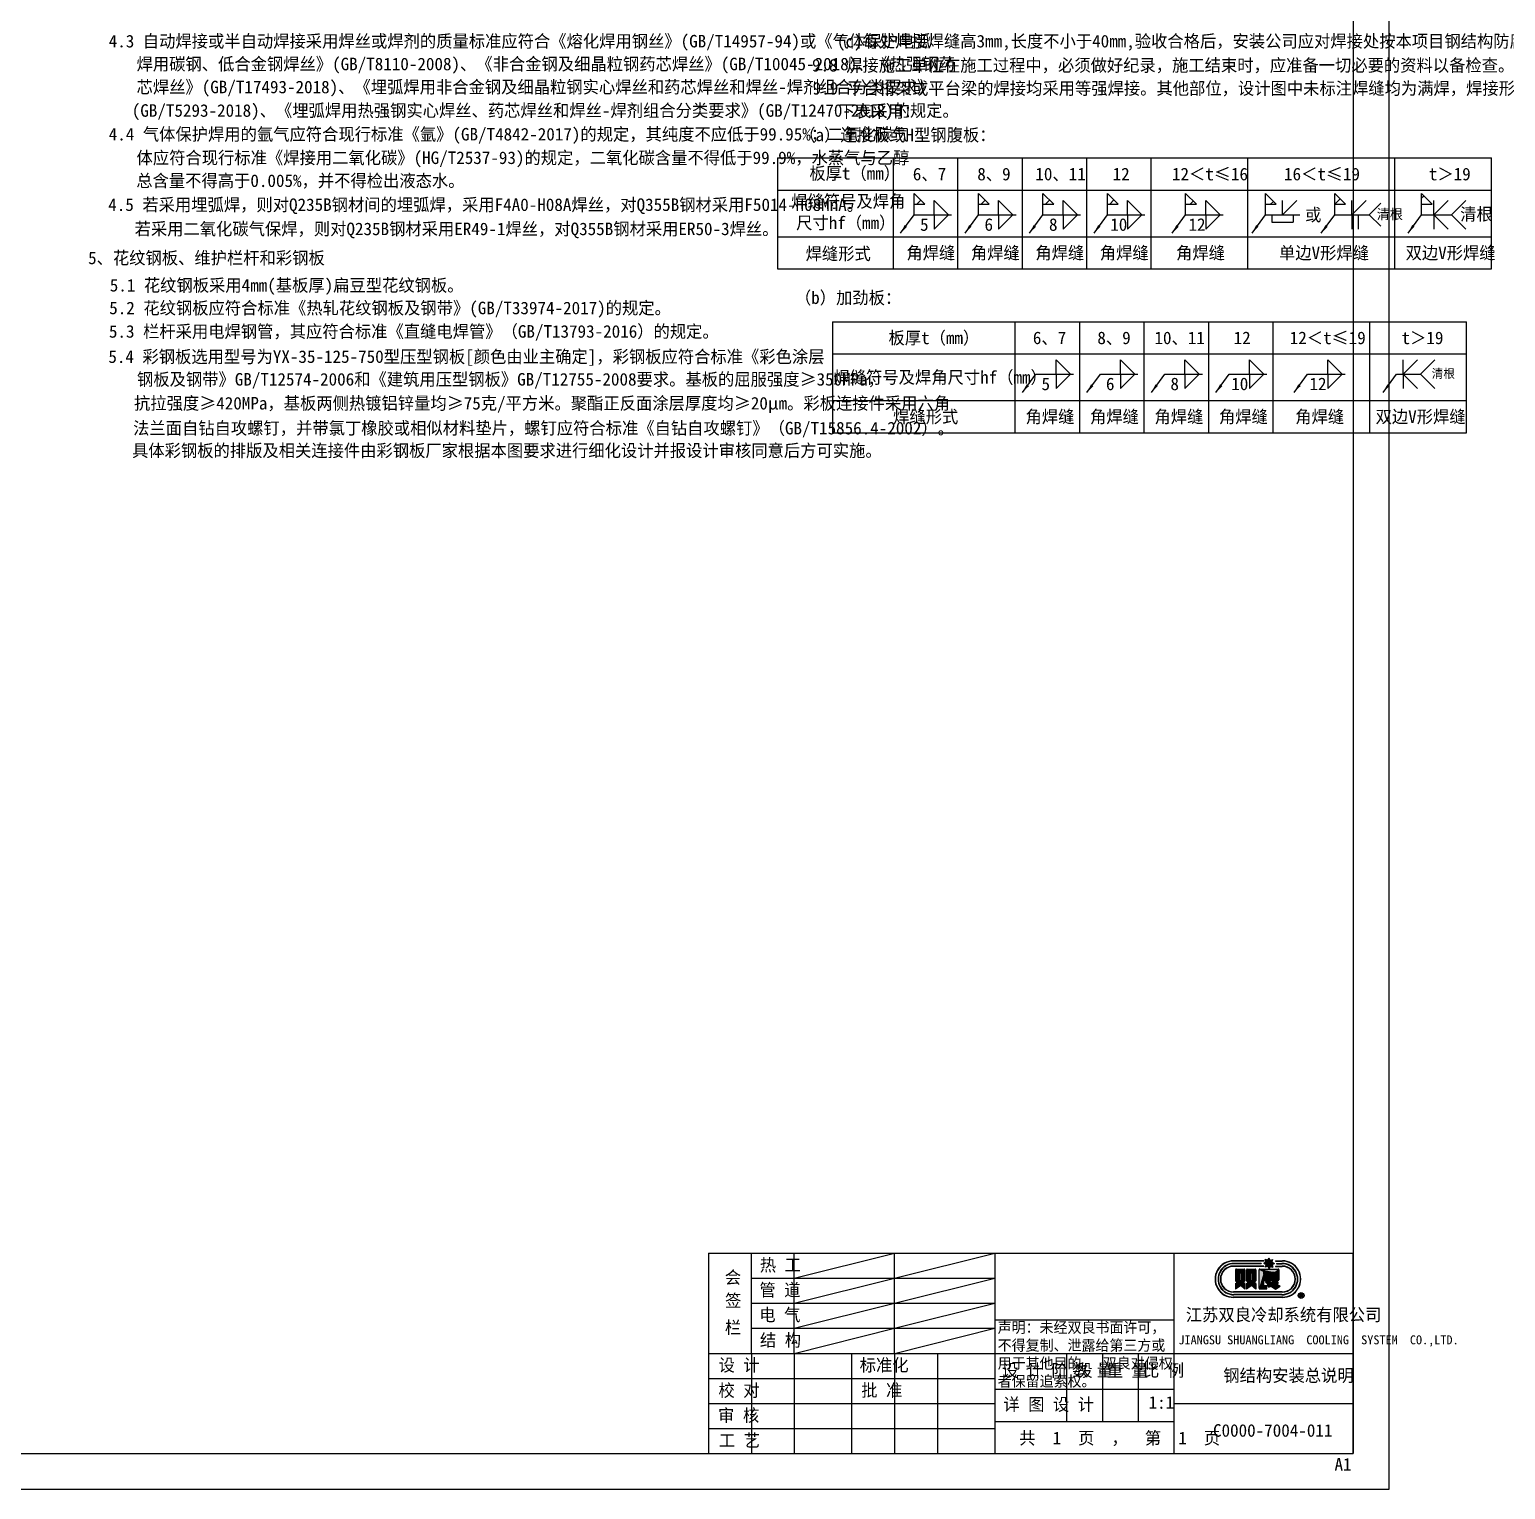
# Model space of a CAD drawing. Header units: metres. Extents: x -360 to 953, y -104 to 718.
# Drawn here: x 101.2 to 513.3, y -104.2 to 303.4 of the extents above; entities that cross this region are included whole.
import ezdxf

# ---------------------------------------------------------------- set-up
doc = ezdxf.new("R2010")
doc.units = ezdxf.units.M
doc.dimstyles.get("Standard").update_dxf_attribs({"dimtxt": 2.5, "dimasz": 2.5, "dimexe": 1.25, "dimexo": 0.625, "dimtad": 1, "dimcen": 2.5, "dimazin": 3, "dimtfac": 1, "dimtmove": 0, "dimatfit": 3})

msp = doc.modelspace()

# ---------------------------------------------------------------- hatches: boundary and pattern name
h = msp.add_hatch()
h.set_pattern_fill('ANSI31')
h.paths.add_polyline_path([(348.17, 254.66), (351.17, 254.66), (348.17, 257.66), (348.17, 254.66)])
h = msp.add_hatch()
h.set_pattern_fill('ANSI31')
h.paths.add_polyline_path([(366.17, 254.66), (369.17, 254.66), (366.17, 257.66), (366.17, 254.66)])
h = msp.add_hatch()
h.set_pattern_fill('ANSI31')
h.paths.add_polyline_path([(384.17, 254.66), (387.17, 254.66), (384.17, 257.66), (384.17, 254.66)])
h = msp.add_hatch()
h.set_pattern_fill('ANSI31')
h.paths.add_polyline_path([(402.17, 254.66), (405.17, 254.66), (402.17, 257.66), (402.17, 254.66)])
h = msp.add_hatch()
h.set_pattern_fill('ANSI31')
h.paths.add_polyline_path([(424.01, 254.66), (427.01, 254.66), (424.01, 257.66), (424.01, 254.66)])
h = msp.add_hatch()
h.set_pattern_fill('ANSI31')
h.paths.add_polyline_path([(446.29, 254.66), (449.29, 254.66), (446.29, 257.66), (446.29, 254.66)])
h = msp.add_hatch()
h.set_pattern_fill('ANSI31')
h.paths.add_polyline_path([(465.62, 254.63), (468.62, 254.63), (465.62, 257.63), (465.62, 254.63)])
h = msp.add_hatch()
h.set_pattern_fill('ANSI31')
h.paths.add_polyline_path([(489.86, 254.66), (492.86, 254.66), (489.86, 257.66), (489.86, 254.66)])

# ---------------------------------------------------------------- linework, layer by layer
for p, q in [((470.75, 479.8), (470.75, -94.2)), ((478.48, 254.91), (475.28, 251.63)), ((478.48, 248.51), (475.28, 251.63)), ((290.75, -38.2), (470.75, -38.2)), ((290.75, -38.2), (290.75, -94.2)), ((302.75, -66.2), (302.75, -38.2)), ((314.75, -66.2), (314.75, -38.2)), ((342.75, -66.2), (342.75, -38.2)), ((370.75, -38.2), (370.75, -94.2)), ((420.75, -38.2), (420.75, -94.2)), ((445.85, -40.37), (437.36, -40.37)), ((445.85, -40.42), (437.36, -40.42)), ((445.85, -40.47), (437.36, -40.47)), ((445.05, -41.1), (437.36, -41.1)), ((445.05, -41.14), (437.36, -41.14)), ((445.05, -41.19), (437.36, -41.19)), ((445.05, -41.1), (445.05, -41.19)), ((446.44, -40.72), (445.8, -41.07)), ((446.44, -41.43), (445.8, -41.07)), ((445.85, -40.37), (445.85, -40.47)), ((446.44, -40.72), (446.24, -40.02)), ((446.94, -40.22), (446.24, -40.02)), ((446.94, -40.22), (446.24, -40.02)), ((446.94, -40.22), (447.29, -39.58)), ((446.94, -40.22), (447.29, -39.58)), ((447.64, -40.22), (447.29, -39.58)), ((447.64, -40.22), (447.29, -39.58)), ((447.64, -40.22), (448.35, -40.02)), ((447.64, -40.22), (448.35, -40.02)), ((448.14, -40.72), (448.35, -40.02)), ((448.14, -40.72), (448.79, -41.07)), ((448.14, -41.43), (448.79, -41.07)), ((449.06, -40.37), (449.06, -40.47)), ((449.06, -40.37), (451, -40.37)), ((449.06, -40.42), (451, -40.42)), ((449.06, -40.47), (451, -40.47)), ((449.38, -41.1), (449.38, -41.19)), ((449.38, -41.1), (451, -41.1)), ((449.38, -41.14), (451, -41.14)), ((449.38, -41.19), (451, -41.19)), ((470.75, -94.2), (470.75, -38.2)), ((445.85, -41.82), (437.36, -41.82)), ((445.85, -41.87), (437.36, -41.87)), ((445.85, -41.91), (437.36, -41.91)), ((437.96, -42.86), (437.96, -45.91)), ((438.16, -42.66), (440.34, -42.66)), ((439.01, -43.93), (439.01, -45.8)), ((439.49, -43.93), (439.49, -45.8)), ((440.54, -42.86), (440.54, -45.91)), ((441.02, -42.86), (441.02, -45.91)), ((441.22, -42.66), (443.4, -42.66)), ((442.07, -43.93), (442.07, -45.8)), ((442.55, -43.93), (442.55, -45.8)), ((443.6, -42.86), (443.6, -45.91)), ((444.5, -48.02), (444.5, -42.86)), ((444.69, -42.66), (449.87, -42.66)), ((445.83, -43.95), (445.83, -43.55)), ((445.83, -43.55), (448.79, -43.55)), ((448.79, -43.95), (445.83, -43.95)), ((445.83, -44.73), (448.79, -44.73)), ((445.83, -45.13), (445.83, -44.73)), ((448.79, -45.13), (445.83, -45.13)), ((445.85, -41.82), (445.85, -41.91)), ((446.44, -41.43), (446.24, -42.13)), ((446.94, -41.92), (446.24, -42.13)), ((446.94, -41.92), (447.29, -42.57)), ((447.64, -41.92), (447.29, -42.57)), ((447.64, -41.92), (448.35, -42.13)), ((448.14, -41.43), (448.35, -42.13)), ((448.79, -43.55), (448.79, -43.95)), ((448.79, -44.73), (448.79, -45.13)), ((449.12, -41.82), (449.12, -41.91)), ((449.12, -41.82), (451, -41.82)), ((449.12, -41.87), (451, -41.87)), ((449.12, -41.91), (451, -41.91)), ((450.07, -42.86), (450.07, -45.67)), ((451, -49.03), (437.36, -49.03)), ((451, -49.08), (437.36, -49.08)), ((451, -49.13), (437.36, -49.13)), ((437.96, -45.91), (438.41, -46.38)), ((437.96, -46.72), (438.41, -46.38)), ((437.96, -46.72), (437.96, -48.32)), ((439.37, -47.28), (437.96, -48.32)), ((440.54, -48.32), (439.37, -47.28)), ((440.54, -45.91), (440.09, -46.38)), ((440.54, -46.72), (440.09, -46.38)), ((440.54, -46.72), (440.54, -48.32)), ((441.02, -45.91), (441.47, -46.38)), ((441.02, -46.72), (441.47, -46.38)), ((441.02, -46.72), (441.02, -48.32)), ((442.43, -47.28), (441.02, -48.32)), ((443.6, -48.32), (442.43, -47.28)), ((443.6, -45.91), (443.14, -46.38)), ((443.6, -46.72), (443.14, -46.38)), ((443.6, -46.72), (443.6, -48.32)), ((444.69, -48.22), (446.67, -48.22)), ((445.87, -45.87), (449.87, -45.87)), ((445.87, -47.32), (445.87, -45.87)), ((446.67, -47.32), (445.87, -47.32)), ((446.83, -45.87), (446.29, -46.31)), ((446.29, -46.31), (447.16, -46.89)), ((446.67, -48.22), (446.67, -47.32)), ((447.16, -46.89), (446.78, -47.2)), ((446.78, -47.2), (447.2, -47.7)), ((446.83, -45.87), (448, -46.43)), ((447.2, -47.7), (447.85, -47.43)), ((447.85, -47.43), (449.13, -48.3)), ((448, -46.43), (448.8, -45.87)), ((449.13, -48.3), (450.41, -47.41)), ((449.25, -46.92), (449.95, -46.59)), ((450.41, -47.41), (449.25, -46.92)), ((449.95, -46.59), (449.38, -45.87)), ((451.11, -50.48), (437.25, -50.48)), ((451.11, -50.53), (437.25, -50.53)), ((451.11, -50.58), (437.25, -50.58)), ((450.89, -49.76), (437.47, -49.76)), ((450.89, -49.81), (437.47, -49.81)), ((450.89, -49.85), (437.47, -49.85)), ((455.85, -49.51), (456.34, -49.51)), ((455.85, -49.51), (455.85, -50.66)), ((455.85, -50.66), (456.01, -50.66)), ((456.01, -49.67), (456.01, -50)), ((456.01, -49.67), (456.34, -49.67)), ((456.01, -50), (456.34, -50)), ((456.01, -50.15), (456.01, -50.66)), ((456.01, -50.15), (456.24, -50.15)), ((456.24, -50.15), (456.63, -50.68)), ((456.43, -50.14), (456.76, -50.59)), ((370.75, -56.87), (420.75, -56.87)), ((290.75, -66.2), (370.75, -66.2)), ((302.75, -66.2), (302.75, -94.2)), ((314.75, -66.2), (314.75, -94.2)), ((330.75, -66.2), (330.75, -94.2)), ((342.75, -66.2), (342.75, -94.2)), ((354.75, -66.2), (354.75, -94.2)), ((370.75, -66.2), (420.75, -66.2)), ((390.75, -66.2), (390.75, -85.2)), ((400.75, -66.2), (400.75, -85.2)), ((410.75, -66.2), (410.75, -85.2)), ((420.75, -66.2), (470.75, -66.2)), ((370.75, -76.2), (420.75, -76.2)), ((420.75, -80.2), (470.75, -80.2)), ((370.75, -85.2), (420.75, -85.2)), ((-335.25, -94.2), (470.75, -94.2)), ((290.75, -94.2), (470.75, -94.2))]:
    msp.add_line(p, q)
at = {"color": 7}
for p, q in [((310.08, 267.55), (509.41, 267.55)), ((310.08, 267.55), (310.08, 236.55)), ((310.08, 267.55), (509.41, 267.55)), ((310.08, 267.55), (310.08, 236.55)), ((342.41, 236.55), (342.41, 267.55)), ((360.41, 236.55), (360.41, 267.55)), ((378.41, 236.55), (378.41, 267.55)), ((396.41, 236.55), (396.41, 267.55)), ((414.41, 236.55), (414.41, 267.55)), ((441.41, 236.55), (441.41, 267.55)), ((482.41, 236.55), (482.41, 267.55)), ((509.41, 236.55), (509.41, 267.55)), ((310.08, 258.55), (509.41, 258.55)), ((348.17, 251.66), (348.17, 257.66)), ((348.17, 257.66), (351.17, 254.66)), ((353.79, 251.66), (353.79, 255.66)), ((353.79, 255.66), (357.79, 251.66)), ((366.17, 251.66), (366.17, 257.66)), ((366.17, 257.66), (369.17, 254.66)), ((371.79, 251.66), (371.79, 255.66)), ((371.79, 255.66), (375.79, 251.66)), ((384.17, 251.66), (384.17, 257.66)), ((384.17, 257.66), (387.17, 254.66)), ((389.79, 251.66), (389.79, 255.66)), ((389.79, 255.66), (393.79, 251.66)), ((402.17, 251.66), (402.17, 257.66)), ((402.17, 257.66), (405.17, 254.66)), ((407.79, 251.66), (407.79, 255.66)), ((407.79, 255.66), (411.79, 251.66)), ((424.01, 251.66), (424.01, 257.66)), ((424.01, 257.66), (427.01, 254.66)), ((429.63, 251.66), (429.63, 255.66)), ((429.63, 255.66), (433.63, 251.66)), ((446.29, 251.66), (446.29, 257.66)), ((446.29, 257.66), (449.29, 254.66)), ((451.07, 251.66), (451.07, 255.66)), ((455.07, 255.66), (451.07, 251.66)), ((465.62, 251.63), (465.62, 257.63)), ((465.62, 257.63), (468.62, 254.63)), ((470.4, 251.63), (470.4, 255.63)), ((474.4, 255.63), (470.4, 251.63)), ((489.86, 251.66), (489.86, 257.66)), ((489.86, 257.66), (492.86, 254.66)), ((497.33, 255.66), (493.33, 251.66)), ((493.33, 251.66), (493.33, 255.66)), ((502.19, 255.66), (498.19, 251.66)), ((348.17, 254.66), (351.17, 254.66)), ((353.79, 251.66), (357.79, 251.66)), ((353.79, 251.66), (353.79, 247.66)), ((353.79, 251.66), (357.79, 251.66)), ((353.79, 247.66), (357.79, 251.66)), ((366.17, 254.66), (369.17, 254.66)), ((371.79, 251.66), (375.79, 251.66)), ((371.79, 251.66), (371.79, 247.66)), ((371.79, 251.66), (375.79, 251.66)), ((371.79, 247.66), (375.79, 251.66)), ((384.17, 254.66), (387.17, 254.66)), ((389.79, 251.66), (393.79, 251.66)), ((389.79, 251.66), (389.79, 247.66)), ((389.79, 251.66), (393.79, 251.66)), ((389.79, 247.66), (393.79, 251.66)), ((402.17, 254.66), (405.17, 254.66)), ((407.79, 251.66), (411.79, 251.66)), ((407.79, 251.66), (407.79, 247.66)), ((407.79, 251.66), (411.79, 251.66)), ((407.79, 247.66), (411.79, 251.66)), ((424.01, 254.66), (427.01, 254.66)), ((429.63, 251.66), (433.63, 251.66)), ((429.63, 251.66), (429.63, 247.66)), ((429.63, 251.66), (433.63, 251.66)), ((429.63, 247.66), (433.63, 251.66)), ((446.29, 254.66), (449.29, 254.66)), ((448.03, 251.66), (454.07, 251.66)), ((448.07, 251.66), (448.07, 249.66)), ((454.07, 251.66), (454.07, 249.66)), ((465.62, 254.63), (468.62, 254.63)), ((470.4, 251.63), (470.4, 247.63)), ((472.19, 251.63), (472.19, 247.63)), ((489.86, 254.66), (492.86, 254.66)), ((493.33, 251.66), (493.33, 247.66)), ((497.33, 247.66), (493.33, 251.66)), ((502.19, 247.66), (498.19, 251.66)), ((448.07, 249.66), (454.07, 249.66)), ((310.08, 245.55), (509.41, 245.55)), ((310.08, 236.55), (509.41, 236.55)), ((325.44, 221.82), (502.44, 221.82)), ((325.44, 221.82), (325.44, 190.82)), ((376.44, 190.82), (376.44, 221.82)), ((394.44, 190.82), (394.44, 221.82)), ((412.44, 190.82), (412.44, 221.82)), ((430.44, 190.82), (430.44, 221.82)), ((448.44, 190.82), (448.44, 221.82)), ((475.44, 190.82), (475.44, 221.82)), ((502.44, 190.82), (502.44, 221.82)), ((325.44, 212.82), (502.44, 212.82)), ((387.82, 207.17), (387.82, 211.17)), ((387.82, 211.17), (391.82, 207.17)), ((405.82, 207.17), (405.82, 211.17)), ((405.82, 211.17), (409.82, 207.17)), ((423.82, 207.17), (423.82, 211.17)), ((423.82, 211.17), (427.82, 207.17)), ((441.82, 207.17), (441.82, 211.17)), ((441.82, 211.17), (445.82, 207.17)), ((463.66, 207.17), (463.66, 211.17)), ((463.66, 211.17), (467.66, 207.17)), ((488.72, 211.17), (484.72, 207.17)), ((484.72, 207.17), (484.72, 211.17)), ((493.58, 211.17), (489.58, 207.17)), ((387.82, 207.17), (391.82, 207.17)), ((387.82, 207.17), (387.82, 203.17)), ((387.82, 207.17), (391.82, 207.17)), ((387.82, 203.17), (391.82, 207.17)), ((405.82, 207.17), (409.82, 207.17)), ((405.82, 207.17), (405.82, 203.17)), ((405.82, 207.17), (409.82, 207.17)), ((405.82, 203.17), (409.82, 207.17)), ((423.82, 207.17), (427.82, 207.17)), ((423.82, 207.17), (423.82, 203.17)), ((423.82, 207.17), (427.82, 207.17)), ((423.82, 203.17), (427.82, 207.17)), ((441.82, 207.17), (445.82, 207.17)), ((441.82, 207.17), (441.82, 203.17)), ((441.82, 207.17), (445.82, 207.17)), ((441.82, 203.17), (445.82, 207.17)), ((463.66, 207.17), (467.66, 207.17)), ((463.66, 207.17), (463.66, 203.17)), ((463.66, 207.17), (467.66, 207.17)), ((463.66, 203.17), (467.66, 207.17)), ((484.72, 207.17), (488.72, 207.17)), ((484.72, 207.17), (484.72, 203.17)), ((484.72, 207.17), (488.72, 207.17)), ((488.72, 203.17), (484.72, 207.17)), ((493.58, 203.17), (489.58, 207.17)), ((325.44, 199.82), (502.44, 199.82)), ((325.44, 190.82), (502.44, 190.82))]:
    msp.add_line(p, q, dxfattribs=at)
at = {"color": 3}
for p, q in [((314.75, -45.2), (342.75, -38.2)), ((342.75, -45.2), (370.75, -38.2)), ((302.75, -45.2), (370.75, -45.2)), ((314.75, -52.2), (342.75, -45.2)), ((342.75, -52.2), (370.75, -45.2)), ((302.75, -52.2), (370.75, -52.2)), ((314.75, -59.2), (342.75, -52.2)), ((342.75, -59.2), (370.75, -52.2)), ((302.75, -59.2), (370.75, -59.2)), ((314.75, -66.2), (342.75, -59.2)), ((342.75, -66.2), (370.75, -59.2)), ((290.75, -73.2), (370.75, -73.2)), ((290.75, -80.2), (370.75, -80.2)), ((290.75, -87.2), (370.75, -87.2))]:
    msp.add_line(p, q, dxfattribs=at)
msp.add_lwpolyline([(-360.25, 489.8), (480.75, 489.8), (480.75, -104.2), (-360.25, -104.2)], close=True)
for radius in [0.831, 0.733]:
    msp.add_circle((456.26, -50.05), radius)
for centre, radius, start, end in [((437.31, -45.47), 5.1, 89.379, 270.621), ((437.31, -45.47), 5.05, 89.379, 270.621), ((437.31, -45.47), 5.01, 89.379, 270.621), ((437.42, -45.47), 4.38, 89.2753, 270.7247), ((437.42, -45.47), 4.33, 89.2753, 270.7247), ((437.42, -45.47), 4.28, 89.2753, 270.7247), ((450.95, -45.47), 4.38, 269.2753, 90.7247), ((450.95, -45.47), 4.33, 269.2753, 90.7247), ((450.95, -45.47), 4.28, 269.2753, 90.7247), ((451.06, -45.47), 5.1, 269.379, 90.621), ((451.06, -45.47), 5.05, 269.379, 90.621), ((451.06, -45.47), 5.01, 269.379, 90.621), ((437.36, -45.47), 3.66, 90, 270), ((437.36, -45.47), 3.61, 90, 270), ((437.36, -45.47), 3.56, 90, 270), ((438.16, -42.86), 0.196, 90, 180), ((439.25, -43.93), 0.24, 0, 180), ((440.34, -42.86), 0.196, 0, 90), ((441.22, -42.86), 0.196, 90, 180), ((442.31, -43.93), 0.24, 0, 180), ((443.4, -42.86), 0.196, 0, 90), ((444.69, -42.86), 0.196, 90, 180), ((449.87, -42.86), 0.196, 0, 90), ((451, -45.47), 3.66, 270, 90), ((451, -45.47), 3.61, 270, 90), ((451, -45.47), 3.56, 270, 90), ((439.25, -45.8), 0.24, 180, 0), ((442.31, -45.8), 0.24, 180, 0), ((444.69, -48.02), 0.196, 180, 270), ((449.87, -45.67), 0.196, 270, 0), ((456.34, -49.83), 0.322, 286.085, 90), ((456.34, -49.83), 0.165, 270, 90)]:
    msp.add_arc(centre, radius, start, end)
for points in [[(446.44, -41.43), (445.8, -41.07), (446.44, -41.43), (446.44, -40.72)], [(446.44, -40.72), (446.24, -40.02), (446.44, -40.72), (446.94, -40.22)], [(446.94, -40.22), (447.29, -39.58), (446.94, -40.22), (446.44, -41.43)], [(447.29, -39.58), (447.64, -40.22), (447.29, -39.58), (446.44, -41.43)], [(447.64, -40.22), (448.35, -40.02), (447.64, -40.22), (446.44, -41.43)], [(448.35, -40.02), (448.14, -40.72), (448.35, -40.02), (446.44, -41.43)], [(446.44, -40.72), (446.94, -40.22), (446.44, -40.72), (446.44, -41.43)], [(448.14, -40.72), (448.79, -41.07), (448.14, -40.72), (446.44, -41.43)], [(448.79, -41.07), (448.14, -41.43), (448.79, -41.07), (446.44, -41.43)], [(437.96, -42.82), (437.97, -42.8), (437.96, -42.82), (439.01, -43.93)], [(437.96, -42.84), (437.96, -42.82), (437.96, -42.84), (439.01, -43.93)], [(437.96, -42.86), (437.96, -42.84), (437.96, -42.86), (439.01, -43.93)], [(437.96, -45.91), (437.96, -42.86), (437.96, -45.91), (439.01, -43.93)], [(438.41, -46.38), (437.96, -45.91), (438.41, -46.38), (439.01, -43.93)], [(437.97, -42.8), (437.98, -42.78), (437.97, -42.8), (439.01, -43.93)], [(437.98, -42.77), (437.99, -42.75), (437.98, -42.77), (439.01, -43.93)], [(437.98, -42.78), (437.98, -42.77), (437.98, -42.78), (439.01, -43.93)], [(437.99, -42.75), (438.01, -42.73), (437.99, -42.75), (439.01, -43.93)], [(438.01, -42.73), (438.02, -42.72), (438.01, -42.73), (439.01, -43.93)], [(438.02, -42.72), (438.03, -42.71), (438.02, -42.72), (439.01, -43.93)], [(438.03, -42.71), (438.05, -42.7), (438.03, -42.71), (439.01, -43.93)], [(438.05, -42.7), (438.06, -42.69), (438.05, -42.7), (439.01, -43.93)], [(438.06, -42.69), (438.08, -42.68), (438.06, -42.69), (439.01, -43.93)], [(438.08, -42.68), (438.1, -42.67), (438.08, -42.68), (439.01, -43.93)], [(438.1, -42.67), (438.12, -42.67), (438.1, -42.67), (439.01, -43.93)], [(438.12, -42.67), (438.14, -42.66), (438.12, -42.67), (439.01, -43.93)], [(438.14, -42.66), (438.16, -42.66), (438.14, -42.66), (439.01, -43.93)], [(438.16, -42.66), (439.01, -43.91), (438.16, -42.66), (439.01, -43.93)], [(438.16, -42.66), (439.01, -43.89), (438.16, -42.66), (439.01, -43.91)], [(438.16, -42.66), (439.02, -43.86), (438.16, -42.66), (439.01, -43.89)], [(438.16, -42.66), (439.03, -43.84), (438.16, -42.66), (439.02, -43.86)], [(438.16, -42.66), (439.04, -43.82), (438.16, -42.66), (439.03, -43.84)], [(438.16, -42.66), (439.05, -43.8), (438.16, -42.66), (439.04, -43.82)], [(438.16, -42.66), (439.06, -43.78), (438.16, -42.66), (439.05, -43.8)], [(438.16, -42.66), (439.08, -43.76), (438.16, -42.66), (439.06, -43.78)], [(438.16, -42.66), (439.1, -43.75), (438.16, -42.66), (439.08, -43.76)], [(438.16, -42.66), (440.34, -42.66), (438.16, -42.66), (439.1, -43.75)], [(439.01, -45.8), (438.41, -46.38), (439.01, -45.8), (439.01, -43.93)], [(440.34, -42.66), (440.36, -42.66), (440.34, -42.66), (439.1, -43.75)], [(440.36, -42.66), (440.38, -42.67), (440.36, -42.66), (439.1, -43.75)], [(440.38, -42.67), (440.4, -42.67), (440.38, -42.67), (439.1, -43.75)], [(440.4, -42.67), (440.42, -42.68), (440.4, -42.67), (439.1, -43.75)], [(440.42, -42.68), (440.43, -42.69), (440.42, -42.68), (439.1, -43.75)], [(440.43, -42.69), (440.45, -42.7), (440.43, -42.69), (439.1, -43.75)], [(440.45, -42.7), (440.46, -42.71), (440.45, -42.7), (439.1, -43.75)], [(440.46, -42.71), (440.48, -42.72), (440.46, -42.71), (439.1, -43.75)], [(440.48, -42.72), (439.12, -43.73), (440.48, -42.72), (439.1, -43.75)], [(440.48, -42.72), (440.49, -42.73), (440.48, -42.72), (439.12, -43.73)], [(440.49, -42.73), (440.5, -42.75), (440.49, -42.73), (439.12, -43.73)], [(440.5, -42.75), (440.51, -42.77), (440.5, -42.75), (439.12, -43.73)], [(440.51, -42.77), (440.52, -42.78), (440.51, -42.77), (439.12, -43.73)], [(440.52, -42.78), (440.53, -42.8), (440.52, -42.78), (439.12, -43.73)], [(440.53, -42.8), (440.53, -42.82), (440.53, -42.8), (439.12, -43.73)], [(440.53, -42.82), (440.54, -42.84), (440.53, -42.82), (439.12, -43.73)], [(440.54, -42.84), (440.54, -42.86), (440.54, -42.84), (439.12, -43.73)], [(440.54, -42.86), (439.14, -43.72), (440.54, -42.86), (439.12, -43.73)], [(440.54, -42.86), (439.16, -43.71), (440.54, -42.86), (439.14, -43.72)], [(440.54, -42.86), (439.18, -43.7), (440.54, -42.86), (439.16, -43.71)], [(440.54, -42.86), (439.2, -43.7), (440.54, -42.86), (439.18, -43.7)], [(440.54, -42.86), (439.23, -43.69), (440.54, -42.86), (439.2, -43.7)], [(440.54, -42.86), (439.25, -43.69), (440.54, -42.86), (439.23, -43.69)], [(440.54, -42.86), (439.27, -43.69), (440.54, -42.86), (439.25, -43.69)], [(440.54, -42.86), (439.3, -43.7), (440.54, -42.86), (439.27, -43.69)], [(440.54, -42.86), (439.32, -43.7), (440.54, -42.86), (439.3, -43.7)], [(440.54, -42.86), (439.34, -43.71), (440.54, -42.86), (439.32, -43.7)], [(440.54, -42.86), (439.36, -43.72), (440.54, -42.86), (439.34, -43.71)], [(440.54, -42.86), (439.38, -43.73), (440.54, -42.86), (439.36, -43.72)], [(440.54, -42.86), (439.4, -43.75), (440.54, -42.86), (439.38, -43.73)], [(440.54, -42.86), (439.42, -43.76), (440.54, -42.86), (439.4, -43.75)], [(440.54, -42.86), (439.43, -43.78), (440.54, -42.86), (439.42, -43.76)], [(440.54, -42.86), (439.45, -43.8), (440.54, -42.86), (439.43, -43.78)], [(440.54, -42.86), (439.46, -43.82), (440.54, -42.86), (439.45, -43.8)], [(440.54, -42.86), (440.54, -45.91), (440.54, -42.86), (439.46, -43.82)], [(440.54, -45.91), (439.47, -43.84), (440.54, -45.91), (439.46, -43.82)], [(440.54, -45.91), (439.48, -43.86), (440.54, -45.91), (439.47, -43.84)], [(440.54, -45.91), (439.48, -43.89), (440.54, -45.91), (439.48, -43.86)], [(440.54, -45.91), (440.09, -46.38), (440.54, -45.91), (439.48, -43.89)], [(440.09, -46.38), (440.54, -48.32), (440.09, -46.38), (439.48, -43.89)], [(440.54, -48.32), (439.49, -43.91), (440.54, -48.32), (439.48, -43.89)], [(440.54, -48.32), (439.49, -43.93), (440.54, -48.32), (439.49, -43.91)], [(440.54, -48.32), (439.49, -45.8), (440.54, -48.32), (439.49, -43.93)], [(441.02, -42.82), (441.03, -42.8), (441.02, -42.82), (442.07, -43.91)], [(441.02, -42.84), (441.02, -42.82), (441.02, -42.84), (442.07, -43.91)], [(441.02, -42.86), (441.02, -42.84), (441.02, -42.86), (442.07, -43.91)], [(441.02, -45.91), (441.02, -42.86), (441.02, -45.91), (442.07, -43.91)], [(442.07, -43.93), (441.02, -45.91), (442.07, -43.93), (442.07, -43.91)], [(441.02, -45.91), (442.07, -43.93), (441.02, -45.91), (442.07, -45.8)], [(441.03, -42.78), (441.04, -42.77), (441.03, -42.78), (442.07, -43.91)], [(441.03, -42.8), (441.03, -42.78), (441.03, -42.8), (442.07, -43.91)], [(441.04, -42.77), (441.05, -42.75), (441.04, -42.77), (442.07, -43.91)], [(441.05, -42.75), (441.06, -42.73), (441.05, -42.75), (442.07, -43.91)], [(441.06, -42.73), (441.08, -42.72), (441.06, -42.73), (442.07, -43.91)], [(441.08, -42.72), (441.09, -42.71), (441.08, -42.72), (442.07, -43.91)], [(441.09, -42.71), (441.11, -42.7), (441.09, -42.71), (442.07, -43.91)], [(441.11, -42.7), (441.12, -42.69), (441.11, -42.7), (442.07, -43.91)], [(441.12, -42.69), (441.14, -42.68), (441.12, -42.69), (442.07, -43.91)], [(441.14, -42.68), (441.16, -42.67), (441.14, -42.68), (442.07, -43.91)], [(441.16, -42.67), (441.18, -42.67), (441.16, -42.67), (442.07, -43.91)], [(441.18, -42.67), (441.2, -42.66), (441.18, -42.67), (442.07, -43.91)], [(441.2, -42.66), (441.22, -42.66), (441.2, -42.66), (442.07, -43.91)], [(441.22, -42.66), (442.07, -43.89), (441.22, -42.66), (442.07, -43.91)], [(441.22, -42.66), (442.08, -43.86), (441.22, -42.66), (442.07, -43.89)], [(441.22, -42.66), (442.09, -43.84), (441.22, -42.66), (442.08, -43.86)], [(441.22, -42.66), (442.1, -43.82), (441.22, -42.66), (442.09, -43.84)], [(441.22, -42.66), (442.11, -43.8), (441.22, -42.66), (442.1, -43.82)], [(441.22, -42.66), (442.12, -43.78), (441.22, -42.66), (442.11, -43.8)], [(441.22, -42.66), (442.14, -43.76), (441.22, -42.66), (442.12, -43.78)], [(441.22, -42.66), (442.16, -43.75), (441.22, -42.66), (442.14, -43.76)], [(441.22, -42.66), (443.4, -42.66), (441.22, -42.66), (442.16, -43.75)], [(443.4, -42.66), (443.42, -42.66), (443.4, -42.66), (442.16, -43.75)], [(443.42, -42.66), (443.44, -42.67), (443.42, -42.66), (442.16, -43.75)], [(443.44, -42.67), (443.46, -42.67), (443.44, -42.67), (442.16, -43.75)], [(443.46, -42.67), (443.47, -42.68), (443.46, -42.67), (442.16, -43.75)], [(443.47, -42.68), (443.49, -42.69), (443.47, -42.68), (442.16, -43.75)], [(443.49, -42.69), (443.51, -42.7), (443.49, -42.69), (442.16, -43.75)], [(443.51, -42.7), (443.52, -42.71), (443.51, -42.7), (442.16, -43.75)], [(443.52, -42.71), (443.54, -42.72), (443.52, -42.71), (442.16, -43.75)], [(443.54, -42.72), (442.17, -43.73), (443.54, -42.72), (442.16, -43.75)], [(443.54, -42.72), (443.55, -42.73), (443.54, -42.72), (442.17, -43.73)], [(443.55, -42.73), (443.56, -42.75), (443.55, -42.73), (442.17, -43.73)], [(443.56, -42.75), (443.57, -42.77), (443.56, -42.75), (442.17, -43.73)], [(443.57, -42.77), (443.58, -42.78), (443.57, -42.77), (442.17, -43.73)], [(443.58, -42.78), (443.59, -42.8), (443.58, -42.78), (442.17, -43.73)], [(443.59, -42.8), (443.59, -42.82), (443.59, -42.8), (442.17, -43.73)], [(443.59, -42.82), (443.59, -42.84), (443.59, -42.82), (442.17, -43.73)], [(443.59, -42.84), (443.6, -42.86), (443.59, -42.84), (442.17, -43.73)], [(443.6, -42.86), (442.19, -43.72), (443.6, -42.86), (442.17, -43.73)], [(443.6, -42.86), (442.22, -43.71), (443.6, -42.86), (442.19, -43.72)], [(443.6, -42.86), (442.24, -43.7), (443.6, -42.86), (442.22, -43.71)], [(443.6, -42.86), (442.26, -43.7), (443.6, -42.86), (442.24, -43.7)], [(443.6, -42.86), (442.28, -43.69), (443.6, -42.86), (442.26, -43.7)], [(443.6, -42.86), (442.31, -43.69), (443.6, -42.86), (442.28, -43.69)], [(443.6, -42.86), (442.33, -43.69), (443.6, -42.86), (442.31, -43.69)], [(443.6, -42.86), (442.35, -43.7), (443.6, -42.86), (442.33, -43.69)], [(443.6, -42.86), (442.38, -43.7), (443.6, -42.86), (442.35, -43.7)], [(443.6, -42.86), (442.4, -43.71), (443.6, -42.86), (442.38, -43.7)], [(443.6, -42.86), (442.42, -43.72), (443.6, -42.86), (442.4, -43.71)], [(443.6, -42.86), (442.44, -43.73), (443.6, -42.86), (442.42, -43.72)], [(443.6, -42.86), (442.46, -43.75), (443.6, -42.86), (442.44, -43.73)], [(443.6, -42.86), (442.48, -43.76), (443.6, -42.86), (442.46, -43.75)], [(443.6, -42.86), (442.49, -43.78), (443.6, -42.86), (442.48, -43.76)], [(443.6, -42.86), (442.51, -43.8), (443.6, -42.86), (442.49, -43.78)], [(443.6, -42.86), (442.52, -43.82), (443.6, -42.86), (442.51, -43.8)], [(443.6, -42.86), (443.6, -45.91), (443.6, -42.86), (442.52, -43.82)], [(443.6, -45.91), (442.53, -43.84), (443.6, -45.91), (442.52, -43.82)], [(443.6, -45.91), (442.54, -43.86), (443.6, -45.91), (442.53, -43.84)], [(443.6, -45.91), (442.54, -43.89), (443.6, -45.91), (442.54, -43.86)], [(443.6, -45.91), (443.14, -46.38), (443.6, -45.91), (442.54, -43.89)], [(443.14, -46.38), (443.6, -48.32), (443.14, -46.38), (442.54, -43.89)], [(443.6, -48.32), (442.55, -43.91), (443.6, -48.32), (442.54, -43.89)], [(443.6, -48.32), (442.55, -43.93), (443.6, -48.32), (442.55, -43.91)], [(443.6, -48.32), (442.55, -45.8), (443.6, -48.32), (442.55, -43.93)], [(444.5, -42.82), (444.51, -42.8), (444.5, -42.82), (448.79, -43.55)], [(444.5, -42.84), (444.5, -42.82), (444.5, -42.84), (448.79, -43.55)], [(444.5, -42.86), (444.5, -42.84), (444.5, -42.86), (448.79, -43.55)], [(448.79, -43.55), (445.83, -43.55), (448.79, -43.55), (444.5, -42.86)], [(445.83, -43.55), (444.5, -48.02), (445.83, -43.55), (444.5, -42.86)], [(444.5, -48.02), (445.83, -43.55), (444.5, -48.02), (445.83, -43.95)], [(445.83, -44.73), (444.5, -48.02), (445.83, -44.73), (445.83, -43.95)], [(444.5, -48.02), (445.83, -44.73), (444.5, -48.02), (445.83, -45.13)], [(444.51, -48.08), (444.5, -48.06), (444.51, -48.08), (445.83, -45.13)], [(444.5, -48.06), (444.5, -48.04), (444.5, -48.06), (445.83, -45.13)], [(444.5, -48.04), (444.5, -48.02), (444.5, -48.04), (445.83, -45.13)], [(444.51, -42.78), (444.52, -42.77), (444.51, -42.78), (448.79, -43.55)], [(444.51, -42.8), (444.51, -42.78), (444.51, -42.8), (448.79, -43.55)], [(444.52, -48.11), (444.51, -48.09), (444.52, -48.11), (445.83, -45.13)], [(444.51, -48.09), (444.51, -48.08), (444.51, -48.09), (445.83, -45.13)], [(444.52, -42.77), (444.53, -42.75), (444.52, -42.77), (448.79, -43.55)], [(444.53, -48.13), (444.52, -48.11), (444.53, -48.13), (445.83, -45.13)], [(444.53, -42.75), (444.54, -42.73), (444.53, -42.75), (448.79, -43.55)], [(444.54, -48.14), (444.53, -48.13), (444.54, -48.14), (445.83, -45.13)], [(444.54, -42.73), (444.55, -42.72), (444.54, -42.73), (448.79, -43.55)], [(444.55, -48.16), (444.54, -48.14), (444.55, -48.16), (445.83, -45.13)], [(444.55, -42.72), (444.57, -42.71), (444.55, -42.72), (448.79, -43.55)], [(444.57, -48.17), (444.55, -48.16), (444.57, -48.17), (445.83, -45.13)], [(444.57, -42.71), (444.58, -42.7), (444.57, -42.71), (448.79, -43.55)], [(444.58, -48.18), (444.57, -48.17), (444.58, -48.18), (445.83, -45.13)], [(444.58, -42.7), (444.6, -42.69), (444.58, -42.7), (448.79, -43.55)], [(444.6, -48.19), (444.58, -48.18), (444.6, -48.19), (445.83, -45.13)], [(444.6, -42.69), (444.62, -42.68), (444.6, -42.69), (448.79, -43.55)], [(444.62, -48.2), (444.6, -48.19), (444.62, -48.2), (445.83, -45.13)], [(444.62, -42.68), (444.64, -42.67), (444.62, -42.68), (448.79, -43.55)], [(444.64, -48.21), (444.62, -48.2), (444.64, -48.21), (445.83, -45.13)], [(444.64, -42.67), (444.66, -42.67), (444.64, -42.67), (448.79, -43.55)], [(444.66, -48.21), (444.64, -48.21), (444.66, -48.21), (445.83, -45.13)], [(444.66, -42.67), (444.67, -42.66), (444.66, -42.67), (448.79, -43.55)], [(444.67, -48.21), (444.66, -48.21), (444.67, -48.21), (445.83, -45.13)], [(444.67, -42.66), (444.69, -42.66), (444.67, -42.66), (448.79, -43.55)], [(444.69, -48.22), (444.67, -48.21), (444.69, -48.22), (445.83, -45.13)], [(444.69, -42.66), (449.87, -42.66), (444.69, -42.66), (448.79, -43.55)], [(445.87, -47.32), (444.69, -48.22), (445.87, -47.32), (445.83, -45.13)], [(448.79, -44.73), (445.83, -44.73), (448.79, -44.73), (448.79, -43.95)], [(445.83, -44.73), (445.83, -43.95), (445.83, -44.73), (448.79, -43.95)], [(445.87, -45.87), (445.83, -45.13), (445.87, -45.87), (448.79, -45.13)], [(445.87, -45.87), (445.87, -47.32), (445.87, -45.87), (445.83, -45.13)], [(449.87, -45.87), (445.87, -45.87), (449.87, -45.87), (448.79, -45.13)], [(446.94, -41.92), (446.24, -42.13), (446.94, -41.92), (446.44, -41.43)], [(448.14, -41.43), (448.35, -42.13), (448.14, -41.43), (446.44, -41.43)], [(448.35, -42.13), (447.64, -41.92), (448.35, -42.13), (446.44, -41.43)], [(447.64, -41.92), (446.94, -41.92), (447.64, -41.92), (446.44, -41.43)], [(447.64, -41.92), (447.29, -42.57), (447.64, -41.92), (446.94, -41.92)], [(449.87, -42.66), (449.89, -42.66), (449.87, -42.66), (448.79, -43.55)], [(449.89, -42.66), (449.91, -42.67), (449.89, -42.66), (448.79, -43.55)], [(449.91, -42.67), (449.93, -42.67), (449.91, -42.67), (448.79, -43.55)], [(449.93, -42.67), (449.95, -42.68), (449.93, -42.67), (448.79, -43.55)], [(449.95, -42.68), (449.97, -42.69), (449.95, -42.68), (448.79, -43.55)], [(449.97, -42.69), (449.98, -42.7), (449.97, -42.69), (448.79, -43.55)], [(449.98, -42.7), (450, -42.71), (449.98, -42.7), (448.79, -43.55)], [(450, -42.71), (450.01, -42.72), (450, -42.71), (448.79, -43.55)], [(450.01, -42.72), (450.02, -42.73), (450.01, -42.72), (448.79, -43.55)], [(450.02, -42.73), (450.04, -42.75), (450.02, -42.73), (448.79, -43.55)], [(450.04, -42.75), (450.05, -42.77), (450.04, -42.75), (448.79, -43.55)], [(450.05, -42.77), (450.05, -42.78), (450.05, -42.77), (448.79, -43.55)], [(450.05, -42.78), (450.06, -42.8), (450.05, -42.78), (448.79, -43.55)], [(450.06, -42.8), (450.07, -42.82), (450.06, -42.8), (448.79, -43.55)], [(450.07, -42.82), (450.07, -42.84), (450.07, -42.82), (448.79, -43.55)], [(450.07, -42.84), (450.07, -42.86), (450.07, -42.84), (448.79, -43.55)], [(450.07, -42.86), (450.07, -45.67), (450.07, -42.86), (448.79, -43.55)], [(450.07, -45.67), (450.07, -45.69), (450.07, -45.67), (448.79, -43.55)], [(450.07, -45.69), (450.07, -45.71), (450.07, -45.69), (448.79, -43.55)], [(450.07, -45.71), (450.06, -45.73), (450.07, -45.71), (448.79, -43.55)], [(450.06, -45.73), (450.05, -45.75), (450.06, -45.73), (448.79, -43.55)], [(450.05, -45.75), (450.05, -45.76), (450.05, -45.75), (448.79, -43.55)], [(450.05, -45.76), (450.04, -45.78), (450.05, -45.76), (448.79, -43.55)], [(450.04, -45.78), (450.02, -45.8), (450.04, -45.78), (448.79, -43.55)], [(450.02, -45.8), (450.01, -45.81), (450.02, -45.8), (448.79, -43.55)], [(450.01, -45.81), (450, -45.82), (450.01, -45.81), (448.79, -43.55)], [(450, -45.82), (449.98, -45.83), (450, -45.82), (448.79, -43.55)], [(449.98, -45.83), (449.97, -45.84), (449.98, -45.83), (448.79, -43.55)], [(449.97, -45.84), (449.95, -45.85), (449.97, -45.84), (448.79, -43.55)], [(449.95, -45.85), (449.93, -45.86), (449.95, -45.85), (448.79, -43.55)], [(449.93, -45.86), (449.91, -45.86), (449.93, -45.86), (448.79, -43.55)], [(449.91, -45.86), (449.89, -45.87), (449.91, -45.86), (448.79, -43.55)], [(449.89, -45.87), (449.87, -45.87), (449.89, -45.87), (448.79, -43.55)], [(449.87, -45.87), (448.79, -43.95), (449.87, -45.87), (448.79, -43.55)], [(449.87, -45.87), (448.79, -44.73), (449.87, -45.87), (448.79, -43.95)], [(449.87, -45.87), (448.79, -45.13), (449.87, -45.87), (448.79, -44.73)], [(439.37, -47.28), (437.96, -48.32), (439.37, -47.28), (439.45, -45.94)], [(437.96, -48.32), (439.43, -45.96), (437.96, -48.32), (439.45, -45.94)], [(437.96, -48.32), (439.42, -45.97), (437.96, -48.32), (439.43, -45.96)], [(437.96, -48.32), (439.4, -45.99), (437.96, -48.32), (439.42, -45.97)], [(437.96, -48.32), (439.38, -46), (437.96, -48.32), (439.4, -45.99)], [(437.96, -48.32), (439.36, -46.02), (437.96, -48.32), (439.38, -46)], [(437.96, -48.32), (437.96, -46.72), (437.96, -48.32), (439.36, -46.02)], [(437.96, -46.72), (439.34, -46.03), (437.96, -46.72), (439.36, -46.02)], [(437.96, -46.72), (438.41, -46.38), (437.96, -46.72), (439.34, -46.03)], [(438.41, -46.38), (439.01, -45.8), (438.41, -46.38), (439.01, -45.83)], [(438.41, -46.38), (439.01, -45.83), (438.41, -46.38), (439.01, -45.85)], [(438.41, -46.38), (439.01, -45.85), (438.41, -46.38), (439.02, -45.87)], [(438.41, -46.38), (439.02, -45.87), (438.41, -46.38), (439.03, -45.9)], [(438.41, -46.38), (439.03, -45.9), (438.41, -46.38), (439.04, -45.92)], [(438.41, -46.38), (439.04, -45.92), (438.41, -46.38), (439.05, -45.94)], [(438.41, -46.38), (439.05, -45.94), (438.41, -46.38), (439.06, -45.96)], [(438.41, -46.38), (439.06, -45.96), (438.41, -46.38), (439.08, -45.97)], [(438.41, -46.38), (439.08, -45.97), (438.41, -46.38), (439.1, -45.99)], [(438.41, -46.38), (439.1, -45.99), (438.41, -46.38), (439.12, -46)], [(438.41, -46.38), (439.12, -46), (438.41, -46.38), (439.14, -46.02)], [(438.41, -46.38), (439.14, -46.02), (438.41, -46.38), (439.16, -46.03)], [(438.41, -46.38), (439.32, -46.03), (438.41, -46.38), (439.34, -46.03)], [(438.41, -46.38), (439.3, -46.04), (438.41, -46.38), (439.32, -46.03)], [(438.41, -46.38), (439.18, -46.03), (438.41, -46.38), (439.2, -46.04)], [(438.41, -46.38), (439.16, -46.03), (438.41, -46.38), (439.18, -46.03)], [(438.41, -46.38), (439.27, -46.04), (438.41, -46.38), (439.3, -46.04)], [(438.41, -46.38), (439.25, -46.04), (438.41, -46.38), (439.27, -46.04)], [(438.41, -46.38), (439.23, -46.04), (438.41, -46.38), (439.25, -46.04)], [(438.41, -46.38), (439.2, -46.04), (438.41, -46.38), (439.23, -46.04)], [(440.54, -48.32), (439.37, -47.28), (440.54, -48.32), (439.49, -45.83)], [(439.37, -47.28), (439.48, -45.85), (439.37, -47.28), (439.49, -45.83)], [(439.37, -47.28), (439.48, -45.87), (439.37, -47.28), (439.48, -45.85)], [(439.37, -47.28), (439.47, -45.9), (439.37, -47.28), (439.48, -45.87)], [(439.37, -47.28), (439.46, -45.92), (439.37, -47.28), (439.47, -45.9)], [(439.37, -47.28), (439.45, -45.94), (439.37, -47.28), (439.46, -45.92)], [(440.54, -48.32), (439.49, -45.83), (440.54, -48.32), (439.49, -45.8)], [(440.09, -46.38), (440.54, -46.72), (440.09, -46.38), (440.54, -48.32)], [(441.02, -45.91), (442.07, -45.8), (441.02, -45.91), (442.07, -45.83)], [(441.02, -45.91), (442.07, -45.83), (441.02, -45.91), (442.07, -45.85)], [(441.02, -45.91), (442.07, -45.85), (441.02, -45.91), (442.08, -45.87)], [(441.02, -45.91), (442.08, -45.87), (441.02, -45.91), (442.09, -45.9)], [(441.02, -45.91), (442.09, -45.9), (441.02, -45.91), (442.1, -45.92)], [(441.47, -46.38), (441.02, -45.91), (441.47, -46.38), (442.28, -46.04)], [(441.02, -45.91), (442.26, -46.04), (441.02, -45.91), (442.28, -46.04)], [(441.02, -45.91), (442.24, -46.03), (441.02, -45.91), (442.26, -46.04)], [(441.02, -45.91), (442.22, -46.03), (441.02, -45.91), (442.24, -46.03)], [(441.02, -45.91), (442.19, -46.02), (441.02, -45.91), (442.22, -46.03)], [(441.02, -45.91), (442.17, -46), (441.02, -45.91), (442.19, -46.02)], [(441.02, -45.91), (442.16, -45.99), (441.02, -45.91), (442.17, -46)], [(441.02, -45.91), (442.14, -45.97), (441.02, -45.91), (442.16, -45.99)], [(441.02, -45.91), (442.12, -45.96), (441.02, -45.91), (442.14, -45.97)], [(441.02, -45.91), (442.11, -45.94), (441.02, -45.91), (442.12, -45.96)], [(441.02, -45.91), (442.1, -45.92), (441.02, -45.91), (442.11, -45.94)], [(442.43, -47.28), (441.02, -48.32), (442.43, -47.28), (442.51, -45.94)], [(441.02, -48.32), (442.49, -45.96), (441.02, -48.32), (442.51, -45.94)], [(441.02, -48.32), (442.48, -45.97), (441.02, -48.32), (442.49, -45.96)], [(441.02, -48.32), (442.46, -45.99), (441.02, -48.32), (442.48, -45.97)], [(441.02, -48.32), (442.44, -46), (441.02, -48.32), (442.46, -45.99)], [(441.02, -48.32), (442.42, -46.02), (441.02, -48.32), (442.44, -46)], [(441.02, -48.32), (441.02, -46.72), (441.02, -48.32), (442.42, -46.02)], [(441.02, -46.72), (442.4, -46.03), (441.02, -46.72), (442.42, -46.02)], [(441.02, -46.72), (441.47, -46.38), (441.02, -46.72), (442.4, -46.03)], [(441.47, -46.38), (442.38, -46.03), (441.47, -46.38), (442.4, -46.03)], [(441.47, -46.38), (442.35, -46.04), (441.47, -46.38), (442.38, -46.03)], [(441.47, -46.38), (442.33, -46.04), (441.47, -46.38), (442.35, -46.04)], [(441.47, -46.38), (442.31, -46.04), (441.47, -46.38), (442.33, -46.04)], [(441.47, -46.38), (442.28, -46.04), (441.47, -46.38), (442.31, -46.04)], [(443.6, -48.32), (442.43, -47.28), (443.6, -48.32), (442.55, -45.83)], [(442.43, -47.28), (442.54, -45.85), (442.43, -47.28), (442.55, -45.83)], [(442.43, -47.28), (442.54, -45.87), (442.43, -47.28), (442.54, -45.85)], [(442.43, -47.28), (442.53, -45.9), (442.43, -47.28), (442.54, -45.87)], [(442.43, -47.28), (442.52, -45.92), (442.43, -47.28), (442.53, -45.9)], [(442.43, -47.28), (442.51, -45.94), (442.43, -47.28), (442.52, -45.92)], [(443.6, -48.32), (442.55, -45.83), (443.6, -48.32), (442.55, -45.8)], [(443.14, -46.38), (443.6, -46.72), (443.14, -46.38), (443.6, -48.32)], [(445.87, -47.32), (446.67, -47.32), (445.87, -47.32), (444.69, -48.22)], [(446.67, -47.32), (446.67, -48.22), (446.67, -47.32), (444.69, -48.22)], [(446.29, -46.31), (446.83, -45.87), (446.29, -46.31), (448, -46.43)], [(447.16, -46.89), (446.29, -46.31), (447.16, -46.89), (448, -46.43)], [(447.2, -47.7), (446.78, -47.2), (447.2, -47.7), (449.38, -45.87)], [(446.78, -47.2), (447.16, -46.89), (446.78, -47.2), (449.38, -45.87)], [(447.16, -46.89), (448, -46.43), (447.16, -46.89), (449.38, -45.87)], [(447.85, -47.43), (447.2, -47.7), (447.85, -47.43), (449.38, -45.87)], [(449.25, -46.92), (447.85, -47.43), (449.25, -46.92), (449.38, -45.87)], [(449.25, -46.92), (450.41, -47.41), (449.25, -46.92), (447.85, -47.43)], [(450.41, -47.41), (449.13, -48.3), (450.41, -47.41), (447.85, -47.43)], [(448, -46.43), (448.8, -45.87), (448, -46.43), (449.38, -45.87)], [(449.38, -45.87), (449.95, -46.59), (449.38, -45.87), (449.25, -46.92)]]:
    msp.add_solid(points)

# ---------------------------------------------------------------- texts
for s, p in [('4.3 自动焊接或半自动焊接采用焊丝或焊剂的质量标准应符合《熔化焊用钢丝》(GB/T14957-94)或《气体保护电弧', (123.33, 298.41)), ('焊用碳钢、低合金钢焊丝》(GB/T8110-2008)、《非合金钢及细晶粒钢药芯焊丝》(GB/T10045-2018)、《热强钢药', (131.1, 292.04)), ('芯焊丝》(GB/T17493-2018)、《埋弧焊用非合金钢及细晶粒钢实心焊丝和药芯焊丝和焊丝-焊剂组合分类要求》', (131.1, 285.61)), ('(GB/T5293-2018)、《埋弧焊用热强钢实心焊丝、药芯焊丝和焊丝-焊剂组合分类要求》(GB/T12470-2018)的规定。', (129.77, 279.05)), ('4.4 气体保护焊用的氩气应符合现行标准《氩》(GB/T4842-2017)的规定，其纯度不应低于99.95%；二氧化碳气', (123.33, 272.43)), ('体应符合现行标准《焊接用二氧化碳》(HG/T2537-93)的规定，二氧化碳含量不得低于99.9%，水蒸气与乙醇', (131.1, 265.86)), ('总含量不得高于0.005%，并不得检出液态水。', (131.03, 259.45)), ('4.5 若采用埋弧焊，则对Q235B钢材间的埋弧焊，采用F4A0-H08A焊丝，对Q355B钢材采用F5014-H08MnA。', (123.2, 252.75)), ('若采用二氧化碳气保焊，则对Q235B钢材采用ER49-1焊丝，对Q355B钢材采用ER50-3焊丝。', (130.55, 246)), ('5、花纹钢板、维护栏杆和彩钢板', (117.57, 237.89)), ('5.1 花纹钢板采用4mm(基板厚)扁豆型花纹钢板。', (123.62, 230.26)), ('5.4 彩钢板选用型号为YX-35-125-750型压型钢板[颜色由业主确定]，彩钢板应符合标准《彩色涂层', (123.23, 210.33)), ('热 工', (305.11, -43.27)), ('会', (295.34, -46.73)), ('签', (295.42, -53.22)), ('管 道', (305.01, -50.23)), ('电 气', (304.97, -57.19)), ('江苏双良冷却系统有限公司', (424.05, -57.17)), ('栏', (295.36, -60.73)), ('结 构', (305.15, -64.27)), ('设 计', (293.6, -71.21)), ('标准化', (333, -71.23)), ('设 计 阶 段', (372.69, -72.71)), ('数 量', (392.28, -72.65)), ('重 量', (402, -72.72)), ('比 例', (412.11, -72.69)), ('钢结构安装总说明', (434.52, -74.11)), ('校 对', (293.56, -78.29)), ('批 准', (333.42, -78.25)), ('详 图 设 计', (373.1, -82.2)), ('1:1', (413.66, -81.66)), ('审 核', (293.47, -85.25)), ('C0000-7004-011', (431.65, -89.47)), ('工 艺', (293.68, -92.25)), ('共  1  页  ，  第  1  页', (377.54, -91.58)), ('A1', (465.57, -98.92))]:
    msp.add_text(s, height=3.5).set_placement(p)
at = {"color": 7}
for s, height, p in [('(c)每处焊接焊缝高3mm,长度不小于40mm,验收合格后，安装公司应对焊接处按本项目钢结构防腐要求防腐。', 3.5, (326.63, 298.41)), ('9.8 焊接施工单位在施工过程中，必须做好纪录，施工结束时，应准备一切必要的资料以备检查。', 3.5, (319.69, 291.68)), ('9.9 平台桁架或平台梁的焊接均采用等强焊接。其他部位，设计图中未标注焊缝均为满焊，焊接形式按', 3.5, (319.88, 285.24)), ('下表采用：', 3.5, (327.13, 278.84)), ('（a）连接板或H型钢腹板：', 3.5, (316.12, 272.23)), ('板厚t（mm） ', 3.5, (318.94, 261.51)), ('6、7', 3.5, (347.83, 261.3)), ('8、9', 3.5, (365.83, 261.3)), ('10、11', 3.5, (382.04, 261.3)), ('12', 3.5, (403.62, 261.3)), ('12＜t≤16', 3.5, (420.19, 261.3)), ('16＜t≤19', 3.5, (451.47, 261.3)), ('t＞19', 3.5, (491.9, 261.3)), ('焊缝符号及焊角', 3.5, (313.89, 253.71)), ('尺寸hf（mm） ', 3.5, (315.25, 247.69)), ('或', 3.5, (457.36, 249.91)), ('清根', 2.8, (477.37, 250.47)), ('清根', 3.5, (500.65, 250.11)), ('5', 3.5, (349.85, 247.21)), ('6', 3.5, (367.85, 247.21)), ('8', 3.5, (385.85, 247.21)), ('10', 3.5, (402.96, 247.21)), ('12', 3.5, (424.8, 247.21)), ('角焊缝', 3.5, (346.04, 239.3)), ('角焊缝', 3.5, (364.04, 239.3)), ('角焊缝', 3.5, (382.04, 239.3)), ('角焊缝', 3.5, (400.04, 239.3)), ('角焊缝', 3.5, (421.34, 239.3)), ('单边V形焊缝', 3.5, (450.07, 239.3)), ('双边V形焊缝', 3.5, (485.42, 239.3)), ('焊缝形式 ', 3.5, (317.9, 239.1)), ('（b）加劲板：', 3.5, (314.91, 226.78)), ('5.2 花纹钢板应符合标准《热轧花纹钢板及钢带》(GB/T33974-2017)的规定。', 3.5, (123.47, 223.92)), ('5.3 栏杆采用电焊钢管，其应符合标准《直缝电焊管》（GB/T13793-2016）的规定。', 3.5, (123.39, 217.37)), ('板厚t（mm） ', 3.5, (341.04, 215.57)), ('6、7', 3.5, (381.35, 215.57)), ('8、9', 3.5, (399.35, 215.57)), ('10、11', 3.5, (415.3, 215.57)), ('12', 3.5, (437.4, 215.57)), ('12＜t≤19', 3.5, (453.07, 215.57)), ('t＞19', 3.5, (484.29, 215.57)), (' 钢板及钢带》GB/T12574-2006和《建筑用压型钢板》GB/T12755-2008要求。基板的屈服强度≥350MPa，', 3.5, (128.85, 204)), ('焊缝符号及焊角尺寸hf（mm） ', 3.5, (325.68, 204.57)), ('5', 3.5, (383.76, 202.72)), ('6', 3.5, (401.76, 202.72)), ('8', 3.5, (419.76, 202.72)), ('10', 3.5, (436.73, 202.72)), ('12', 3.5, (458.58, 202.72)), ('清根', 2.5, (492.7, 206.12)), ('抗拉强度≥420MPa，基板两侧热镀铝锌量均≥75克/平方米。聚酯正反面涂层厚度均≥20μm。彩板连接件采用六角', 3.5, (130.39, 197.32)), ('法兰面自钻自攻螺钉，并带氯丁橡胶或相似材料垫片，螺钉应符合标准《自钻自攻螺钉》（GB/T15856.4-2002）。', 3.5, (130.13, 190.37)), ('焊缝形式 ', 3.5, (342.32, 193.57)), ('角焊缝', 3.5, (379.3, 193.57)), ('角焊缝', 3.5, (397.3, 193.57)), ('角焊缝', 3.5, (415.3, 193.57)), ('角焊缝', 3.5, (433.3, 193.57)), ('角焊缝', 3.5, (454.6, 193.57)), ('双边V形焊缝', 3.5, (477.04, 193.57)), ('具体彩钢板的排版及相关连接件由彩钢板厂家根据本图要求进行细化设计并报设计审核同意后方可实施。', 3.5, (129.84, 184.11))]:
    msp.add_text(s, height=height, dxfattribs=at).set_placement(p)
at = {"color": 3}
msp.add_text('JIANGSU SHUANGLIANG  COOLING  SYSTEM  CO.,LTD.', height=2.5, dxfattribs=at).set_placement((421.99, -63.68))
at = {"color": 3, "insert": (371.53, -57.45), "char_height": 3, "width": 49.2264, "attachment_point": 1}
msp.add_mtext('声明：未经双良书面许可，不得复制、泄露给第三方或用于其他目的。 双良对侵权者保留追索权。', dxfattribs=at)

# ---------------------------------------------------------------- leaders
at = {"color": 7}
for points in [[(344.42, 246.59), (348.17, 251.66), (358.65, 251.66)], [(362.42, 246.59), (366.17, 251.66), (376.65, 251.66)], [(380.42, 246.59), (384.17, 251.66), (394.65, 251.66)], [(398.42, 246.59), (402.17, 251.66), (412.65, 251.66)], [(420.26, 246.59), (424.01, 251.66), (434.5, 251.66)], [(442.54, 246.59), (446.29, 251.66), (455.93, 251.66)], [(461.87, 246.56), (465.62, 251.63), (475.27, 251.63)], [(486.12, 246.59), (489.86, 251.66), (498.19, 251.66)], [(378.45, 202.1), (382.2, 207.17), (392.68, 207.17)], [(396.45, 202.1), (400.2, 207.17), (410.68, 207.17)], [(414.45, 202.1), (418.2, 207.17), (428.68, 207.17)], [(432.45, 202.1), (436.2, 207.17), (446.68, 207.17)], [(454.3, 202.1), (458.04, 207.17), (468.53, 207.17)], [(479.15, 202.1), (482.89, 207.17), (489.58, 207.17)]]:
    msp.add_leader(points, dimstyle='Standard', dxfattribs=at)

doc.saveas('drawing.dxf')
